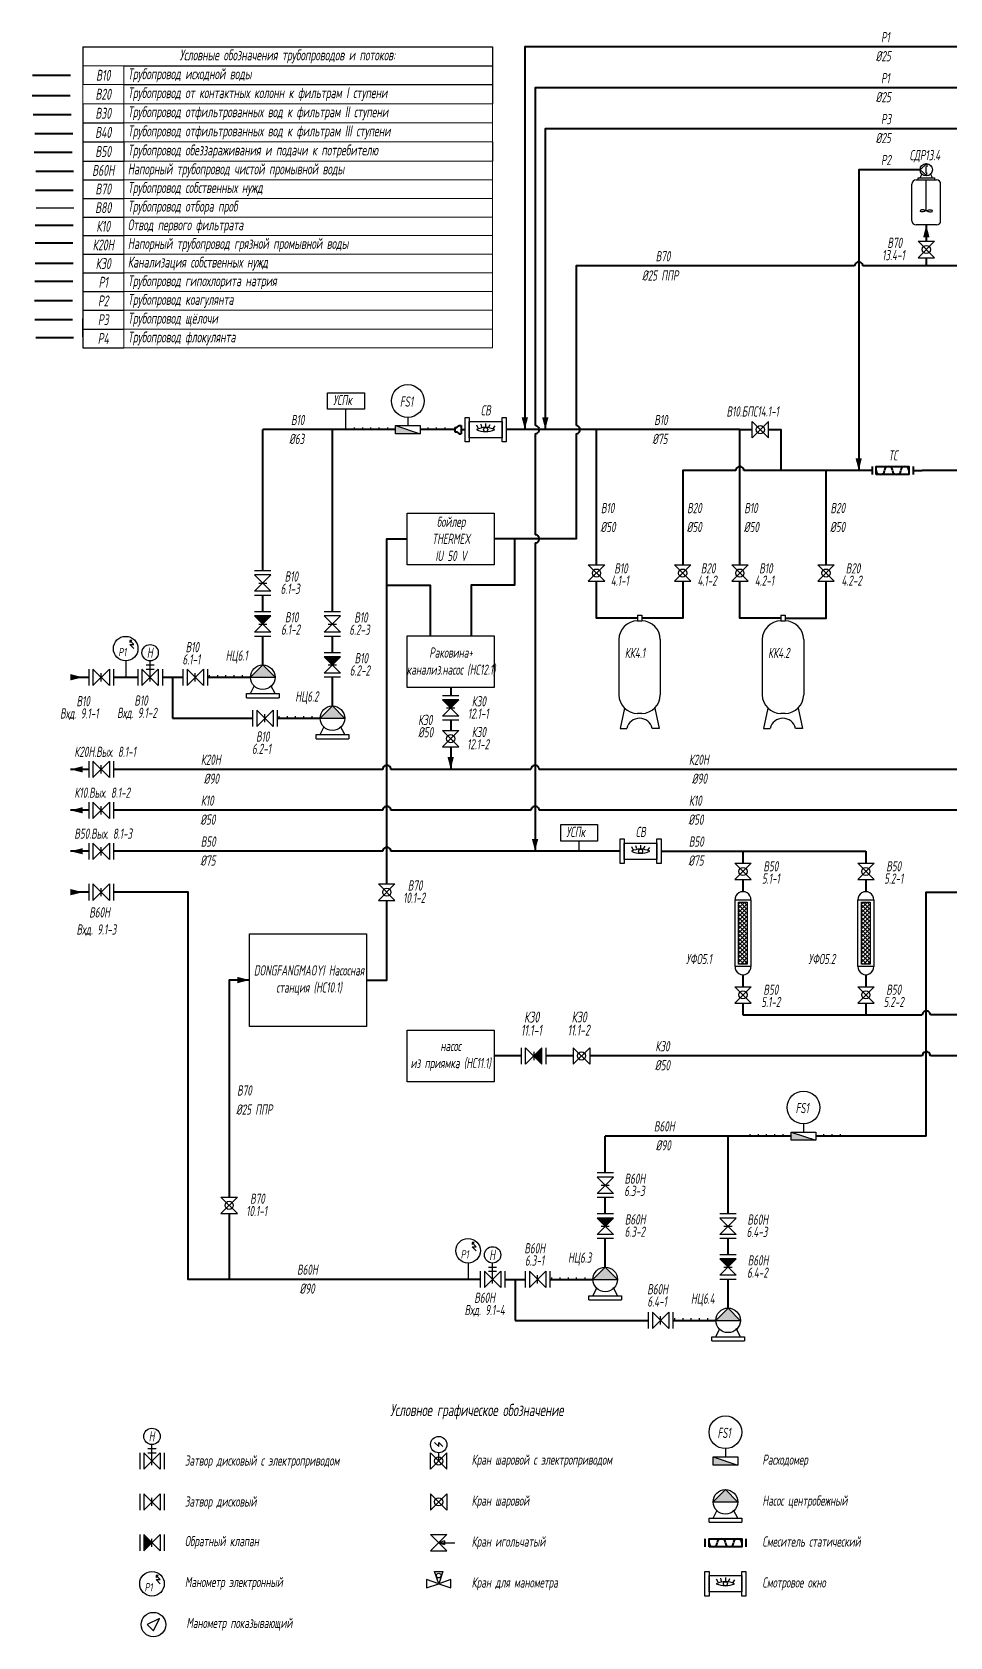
# Model space of a CAD drawing. Header units: millimetres. Extents: x 54840 to 353188, y -9604 to 53001.
# Drawn here: x 224478 to 246884, y -897 to 38307 of the extents above; entities that cross this region are included whole.
import ezdxf

# ---------------------------------------------------------------- set-up
doc = ezdxf.new("R2010")
doc.units = ezdxf.units.MM
for name, color, linetype in [('1', 7, 'Continuous'), ('2', 7, 'Continuous'), ('G', 5, 'Continuous'), ('В80', 1, 'Continuous')]:
    doc.layers.add(name, color=color, linetype=linetype)
for name, color, linetype, lineweight in [('В10', 66, 'Continuous', 40), ('В30', 136, 'Continuous', 40), ('В40', 142, 'Continuous', 40), ('В50', 180, 'Continuous', 40), ('В60Н', 140, 'Continuous', 40), ('В70', 120, 'Continuous', 40), ('К20Н', 33, 'Continuous', 40), ('К30', 54, 'Continuous', 40), ('Р1', 202, 'Continuous', 40), ('Р4', 210, 'Continuous', 40)]:
    doc.layers.add(name, color=color, linetype=linetype, lineweight=lineweight)
for name, color, linetype, lineweight, true_color in [('В20', 7, 'Continuous', 40, 0x0a7800), ('К10', 7, 'Continuous', 40, 0xffbe00), ('Р2', 7, 'Continuous', 40, 0x991b1e), ('Р3', 7, 'Continuous', 40, 0xd19cc7)]:
    doc.layers.add(name, color=color, linetype=linetype, lineweight=lineweight, true_color=true_color)
doc.layers.add('Надписи', color=7, linetype='Continuous', true_color=0x93278f)
doc.styles.add('Eskd знаки', font='eskd.shx', dxfattribs={"width": 0.8, "oblique": 10})

# ---------------------------------------------------------------- blocks, each defined once
blk = doc.blocks.new('*T41')
at = {"color": 0, "linetype": 'ByBlock', "lineweight": -2, "transparency": 16777216}
for p, q in [((0, 0), (10000, 0)), ((0, 0), (0, -467)), ((10000, 0), (10000, -1389)), ((1000, -467), (10000, -467)), ((1000, -922), (10000, -922)), ((0, -1389), (0, -7352)), ((0, -1856), (1000, -1856)), ((0, -2322), (1000, -2322)), ((1000, -2322), (1000, -2789)), ((10000, -2322), (10000, -2789)), ((0, -2789), (1000, -2789)), ((0, -3244), (1000, -3244)), ((0, -3700), (1000, -3700)), ((0, -4156), (1000, -4156)), ((0, -4611), (1000, -4611)), ((0, -5067), (1000, -5067)), ((0, -5522), (1000, -5522)), ((0, -5978), (1000, -5978)), ((0, -6433), (1000, -6433)), ((0, -6896), (1000, -6896)), ((0, -7352), (1000, -7352))]:
    blk.add_line(p, q, dxfattribs=at)
at = {"color": 7, "linetype": 'ByBlock', "lineweight": 15, "transparency": 16777216}
for p, q in [((0, -467), (1000, -467)), ((0, -467), (0, -1389)), ((1000, -467), (1000, -2322)), ((0, -922), (1000, -922)), ((0, -1389), (10000, -1389)), ((10000, -1389), (10000, -2322)), ((1000, -1856), (10000, -1856)), ((1000, -2322), (10000, -2322)), ((1000, -2789), (10000, -2789)), ((1000, -2789), (1000, -7352)), ((10000, -2789), (10000, -7352)), ((1000, -3244), (10000, -3244)), ((1000, -3700), (10000, -3700)), ((1000, -4156), (10000, -4156)), ((1000, -4611), (10000, -4611)), ((1000, -5067), (10000, -5067)), ((1000, -5522), (10000, -5522)), ((1000, -5978), (10000, -5978)), ((1000, -6433), (10000, -6433)), ((1000, -6896), (10000, -6896)), ((1000, -7352), (10000, -7352))]:
    blk.add_line(p, q, dxfattribs=at)
at = {"color": 0, "transparency": 16777216, "style": 'Eskd знаки'}
for s, insert, char_height, width, attachment_point in [('Условные обозначения трубопроводов и потоков:', (5000, -233), 266.67, 9997.82, 5), ('В10', (500, -694), 266.7, 910, 5), ('Трубопровод исходной воды', (1100, -694), 266.67, 8800.02, 4), ('В20', (500, -1156), 266.7, 910, 5), ('Трубопровод от контактных колонн к фильтрам I ступени', (1100, -1156), 266.67, 8800.02, 4), ('В30', (500, -1622), 266.7, 970, 5), ('Трубопровод отфильтрованных вод к фильтрам II ступени', (1100, -1622), 266.67, 8800.02, 4), ('В40', (500, -2089), 266.7, 970, 5), ('Трубопровод отфильтрованных вод к фильтрам III ступени', (1100, -2089), 266.67, 8800.02, 4), ('В50', (500, -2556), 266.7, 970, 5), ('Трубопровод обеззараживания и подачи к потребителю', (1100, -2556), 266.67, 8800.02, 4), ('В60Н', (500, -3017), 266.7, 970, 5), ('Напорный трубопровод чистой промывной воды', (1100, -3017), 266.67, 8800.02, 4), ('В70', (500, -3472), 266.7, 970, 5), ('Трубопровод собственных нужд', (1100, -3472), 266.67, 8800.02, 4), ('В80', (500, -3928), 266.7, 970, 5), ('Трубопровод отбора проб', (1100, -3928), 266.67, 8800.02, 4), ('К10', (500, -4383), 266.7, 970, 5), ('Отвод первого фильтрата', (1100, -4383), 266.67, 8800.02, 4), ('Напорный трубопровод грязной промывной воды', (1100, -4839), 266.67, 8800.02, 4), ('К20Н', (500, -4839), 266.7, 970, 5), ('К30', (500, -5294), 266.7, 970, 5), ('Канализация собственных нужд', (1100, -5294), 266.67, 8800.02, 4), ('Р1', (500, -5750), 266.7, 970, 5), ('Трубопровод гипохлорита натрия', (1100, -5750), 266.67, 8800.02, 4), ('Р2', (500, -6206), 266.7, 970, 5), ('Трубопровод коагулянта', (1100, -6206), 266.67, 8800.02, 4), ('Р3', (500, -6665), 266.7, 970, 5), ('Трубопровод щёлочи', (1100, -6665), 266.67, 8800.02, 4), ('Р4', (500, -7124), 266.7, 970, 5), ('Трубопровод флокулянта', (1100, -7124), 266.67, 8800.02, 4)]:
    blk.add_mtext(s, dxfattribs=dict(at, insert=insert, char_height=char_height, width=width, attachment_point=attachment_point))

msp = doc.modelspace()

# ---------------------------------------------------------------- hatches: boundary and pattern name
h = msp.add_hatch(color=256)
h.dxf.hatch_style = 1
h.paths.add_polyline_path([(230309, 24046), (229909, 24046), (230109, 23846)])
h = msp.add_hatch(color=256)
h.dxf.hatch_style = 1
h.paths.add_polyline_path([(230408, 22546), (230109, 22846), (229810, 22546)])
h = msp.add_hatch(color=256)
h.dxf.hatch_style = 1
h.paths.add_polyline_path([(232009, 23046), (231609, 23046), (231809, 22846)])
h = msp.add_hatch(color=256)
h.dxf.hatch_style = 1
h.paths.add_polyline_path([(234897, 21996), (234497, 21996), (234697, 21796)])
h = msp.add_hatch(color=256)
h.dxf.hatch_style = 1
h.paths.add_polyline_path([(232108, 21546), (231809, 21846), (231510, 21546)])
h = msp.add_hatch(color=256)
h.dxf.hatch_style = 1
h.paths.add_polyline_path([(236924, 13096), (236924, 13496), (236724, 13296)])
h = msp.add_hatch(color=256)
h.dxf.hatch_style = 1
h.paths.add_polyline_path([(238669, 9336), (238269, 9336), (238469, 9136)])
h = msp.add_hatch(color=256)
h.dxf.hatch_style = 1
h.paths.add_polyline_path([(241669, 8336), (241269, 8336), (241469, 8136)])
h = msp.add_hatch(color=256)
h.dxf.hatch_style = 1
h.paths.add_polyline_path([(238768, 7836), (238469, 8136), (238170, 7836)])
h = msp.add_hatch(color=256)
h.dxf.hatch_style = 1
h.paths.add_polyline_path([(241768, 6836), (241469, 7136), (241170, 6836)])
h = msp.add_hatch(color=256)
h.dxf.hatch_style = 1
h.paths.add_polyline_path([(241703, 2402), (241404, 2702), (241104, 2402)])
h = msp.add_hatch(color=256)
h.dxf.hatch_style = 1
h.paths.add_polyline_path([(227204, 1602), (227204, 1202), (227404, 1402)])
at = {"layer": '1'}
h = msp.add_hatch(dxfattribs=at)
h.set_pattern_fill('ANSI37', color=256, scale=22.5, angle=-90, style=0)
h.set_pattern_definition([(315, (197820.47, 36846.265), (50.51394, 50.51394), []), (45, (197820.47, 36846.265), (-50.51394, 50.51394), [])])
h.paths.add_polyline_path([(241727, 15540), (241939, 15540), (241939, 17051), (241727, 17051)])
h = msp.add_hatch(dxfattribs=at)
h.set_pattern_fill('ANSI37', color=256, scale=22.5, angle=-90, style=0)
h.set_pattern_definition([(315, (200820.47, 36846.265), (50.51394, 50.51394), []), (45, (200820.47, 36846.265), (-50.51394, 50.51394), [])])
h.paths.add_polyline_path([(244727, 15540), (244939, 15540), (244939, 17051), (244727, 17051)])
at = {"layer": '2', "ltscale": 0.5}
for points in [[(233350, 28696), (233350, 28496), (233950, 28496)], [(243009, 11436), (243009, 11236), (243609, 11236)], [(241104, 3502), (241104, 3302), (241704, 3302)]]:
    msp.add_hatch(color=256, dxfattribs=at).paths.add_polyline_path(points)

# ---------------------------------------------------------------- linework, layer by layer
at = {"ltscale": 10}
for p, q in [((246159, 34946), (246320, 35096)), ((246159, 34946), (246320, 34797)), ((246309, 34865), (246309, 35027)), ((246320, 35096), (246320, 35015)), ((246320, 34797), (246320, 34877)), ((230109, 22846), (229810, 22546)), ((230109, 22846), (230408, 22546)), ((231809, 21846), (231510, 21546)), ((231809, 21846), (232108, 21546)), ((238469, 8136), (238170, 7836)), ((238469, 8136), (238768, 7836)), ((241469, 7136), (241170, 6836)), ((241469, 7136), (241768, 6836)), ((241404, 2702), (241104, 2402)), ((241404, 2702), (241703, 2402))]:
    msp.add_line(p, q, dxfattribs=at)
for p, q in [((245959, 33696), (245959, 34596)), ((246059, 34696), (246559, 34696)), ((246109, 34696), (246109, 34746)), ((246109, 34746), (246509, 34746)), ((246159, 34746), (246209, 34846)), ((246309, 33946), (246309, 34696)), ((246459, 34746), (246409, 34846)), ((246509, 34746), (246509, 34696)), ((246659, 33696), (246659, 34596)), ((246559, 33596), (246059, 33596)), ((246109, 33196), (246509, 33196)), ((246509, 33196), (246109, 32796)), ((246109, 33196), (246509, 32796)), ((246109, 32796), (246509, 32796)), ((232350, 28596), (232350, 28646)), ((232550, 28596), (232550, 28646)), ((232750, 28596), (232750, 28646)), ((232950, 28596), (232950, 28646)), ((233150, 28646), (233150, 28596)), ((234150, 28596), (234150, 28646)), ((234350, 28596), (234350, 28646)), ((234550, 28646), (234550, 28596)), ((242057, 28396), (242057, 28796)), ((242057, 28796), (242457, 28396)), ((242057, 28396), (242457, 28796)), ((242457, 28396), (242457, 28796)), ((230309, 25146), (229909, 25146)), ((238057, 25291), (238457, 25291)), ((238457, 25291), (238057, 24891)), ((238057, 25291), (238457, 24891)), ((240161, 25291), (240561, 25291)), ((240561, 25291), (240161, 24891)), ((240161, 25291), (240561, 24891)), ((241557, 25291), (241957, 25291)), ((241957, 25291), (241557, 24891)), ((241557, 25291), (241957, 24891)), ((243661, 25291), (244061, 25291)), ((244061, 25291), (243661, 24891)), ((243661, 25291), (244061, 24891)), ((230309, 25046), (229909, 25046)), ((229909, 25046), (230309, 24646)), ((230309, 25046), (229909, 24646)), ((230009, 24846), (230209, 24846)), ((238057, 24891), (238457, 24891)), ((240161, 24891), (240561, 24891)), ((241557, 24891), (241957, 24891)), ((243661, 24891), (244061, 24891)), ((230309, 24646), (229909, 24646)), ((230309, 24546), (229909, 24546)), ((230309, 24146), (229909, 24146)), ((230309, 24046), (229909, 24046)), ((229909, 24046), (230309, 23646)), ((230309, 24046), (229909, 23646)), ((232009, 24146), (231609, 24146)), ((232009, 24046), (231609, 24046)), ((231609, 24046), (232009, 23646)), ((232009, 24046), (231609, 23646)), ((230309, 23646), (229909, 23646)), ((230309, 23546), (229909, 23546)), ((230009, 23846), (230209, 23846)), ((232009, 23646), (231609, 23646)), ((232009, 23546), (231609, 23546)), ((231709, 23846), (231909, 23846)), ((226962, 23346), (226862, 23446)), ((226962, 23246), (226862, 23346)), ((226862, 23346), (226962, 23346)), ((232009, 23146), (231609, 23146)), ((225864, 22746), (225864, 22346)), ((225964, 22746), (225964, 22346)), ((225964, 22346), (226364, 22746)), ((225964, 22746), (226364, 22346)), ((226364, 22746), (226364, 22346)), ((226464, 22746), (226464, 22346)), ((226762, 22946), (226762, 22546)), ((227059, 22746), (227059, 22346)), ((227159, 22746), (227159, 22346)), ((227159, 22346), (227559, 22746)), ((227159, 22746), (227559, 22346)), ((227259, 22846), (227459, 22846)), ((227259, 22746), (227459, 22746)), ((227359, 22446), (227359, 22946)), ((227559, 22746), (227559, 22346)), ((227659, 22746), (227659, 22346)), ((228159, 22746), (228159, 22346)), ((228259, 22746), (228259, 22346)), ((228259, 22346), (228659, 22746)), ((228259, 22746), (228659, 22346)), ((228659, 22746), (228659, 22346)), ((228759, 22746), (228759, 22346)), ((232009, 23046), (231609, 23046)), ((231609, 23046), (232009, 22646)), ((232009, 23046), (231609, 22646)), ((231709, 22846), (231909, 22846)), ((226164, 22446), (226164, 22646)), ((228459, 22446), (228459, 22646)), ((228809, 22546), (228809, 22596)), ((229009, 22546), (229009, 22596)), ((229209, 22546), (229209, 22596)), ((229409, 22546), (229409, 22596)), ((229609, 22596), (229609, 22546)), ((229809, 22546), (230409, 22546)), ((232009, 22646), (231609, 22646)), ((232009, 22546), (231609, 22546)), ((229709, 22046), (229709, 22146)), ((229709, 22146), (230509, 22146)), ((229709, 22046), (230509, 22046)), ((229809, 22146), (229909, 22346)), ((230409, 22146), (230309, 22346)), ((230509, 22146), (230509, 22046)), ((234897, 22096), (234497, 22096)), ((234897, 21996), (234497, 21996)), ((234497, 21996), (234897, 21596)), ((234897, 21996), (234497, 21596)), ((229860, 21746), (229860, 21346)), ((229960, 21746), (229960, 21346)), ((229960, 21346), (230360, 21746)), ((229960, 21746), (230360, 21346)), ((230160, 21446), (230160, 21646)), ((230360, 21746), (230360, 21346)), ((230460, 21746), (230460, 21346)), ((230510, 21546), (230510, 21596)), ((230710, 21546), (230710, 21596)), ((230910, 21546), (230910, 21596)), ((231110, 21546), (231110, 21596)), ((231310, 21596), (231310, 21546)), ((234897, 21596), (234497, 21596)), ((234597, 21796), (234797, 21796)), ((231509, 21546), (232109, 21546)), ((231509, 21146), (231609, 21346)), ((232109, 21146), (232009, 21346)), ((234897, 21496), (234497, 21496)), ((234497, 21246), (234897, 21246)), ((234897, 21246), (234497, 20846)), ((234497, 21246), (234897, 20846)), ((231409, 21046), (231409, 21146)), ((231409, 21146), (232209, 21146)), ((231409, 21046), (232209, 21046)), ((232209, 21146), (232209, 21046)), ((234497, 20846), (234897, 20846)), ((225864, 20496), (225864, 20096)), ((225964, 20496), (225964, 20096)), ((225964, 20096), (226364, 20496)), ((225964, 20496), (226364, 20096)), ((226164, 20196), (226164, 20396)), ((226364, 20496), (226364, 20096)), ((226464, 20496), (226464, 20096)), ((225864, 19496), (225864, 19096)), ((225964, 19496), (225964, 19096)), ((225964, 19096), (226364, 19496)), ((225964, 19496), (226364, 19096)), ((226164, 19196), (226164, 19396)), ((226364, 19496), (226364, 19096)), ((226464, 19496), (226464, 19096)), ((225864, 18496), (225864, 18096)), ((225964, 18496), (225964, 18096)), ((225964, 18096), (226364, 18496)), ((225964, 18496), (226364, 18096)), ((226364, 18496), (226364, 18096)), ((226464, 18496), (226464, 18096)), ((226164, 18196), (226164, 18396)), ((241633, 18002), (242033, 18002)), ((242033, 18002), (241633, 17602)), ((241633, 18002), (242033, 17602)), ((244633, 18002), (245033, 18002)), ((245033, 18002), (244633, 17602)), ((244633, 18002), (245033, 17602)), ((225864, 17496), (225864, 17096)), ((225964, 17496), (225964, 17096)), ((225964, 17096), (226364, 17496)), ((225964, 17496), (226364, 17096)), ((226164, 17196), (226164, 17396)), ((226364, 17496), (226364, 17096)), ((226464, 17496), (226464, 17096)), ((232937, 17496), (233337, 17496)), ((233337, 17496), (232937, 17096)), ((232937, 17496), (233337, 17096)), ((241633, 17602), (242033, 17602)), ((244633, 17602), (245033, 17602)), ((232937, 17096), (233337, 17096)), ((241633, 14987), (242033, 14987)), ((242033, 14987), (241633, 14587)), ((241633, 14987), (242033, 14587)), ((244633, 14987), (245033, 14987)), ((245033, 14987), (244633, 14587)), ((244633, 14987), (245033, 14587)), ((241633, 14587), (242033, 14587)), ((244633, 14587), (245033, 14587)), ((236424, 13096), (236424, 13496)), ((236524, 13096), (236524, 13496)), ((236924, 13496), (236524, 13096)), ((236924, 13096), (236524, 13496)), ((236724, 13396), (236724, 13196)), ((236924, 13096), (236924, 13496)), ((237024, 13096), (237024, 13496)), ((237690, 13496), (237690, 13096)), ((238090, 13096), (237690, 13496)), ((238090, 13496), (237690, 13096)), ((238090, 13496), (238090, 13096)), ((242009, 11336), (242009, 11386)), ((242209, 11336), (242209, 11386)), ((242409, 11336), (242409, 11386)), ((242609, 11336), (242609, 11386)), ((242809, 11386), (242809, 11336)), ((243809, 11336), (243809, 11386)), ((244009, 11336), (244009, 11386)), ((244209, 11386), (244209, 11336)), ((238669, 10436), (238269, 10436)), ((238669, 10336), (238269, 10336)), ((238269, 10336), (238669, 9936)), ((238669, 10336), (238269, 9936)), ((229088, 9846), (229488, 9846)), ((229488, 9846), (229088, 9446)), ((229088, 9846), (229488, 9446)), ((238669, 9936), (238269, 9936)), ((238669, 9836), (238269, 9836)), ((238369, 10136), (238569, 10136)), ((229088, 9446), (229488, 9446)), ((238669, 9436), (238269, 9436)), ((241669, 9436), (241269, 9436)), ((238669, 9336), (238269, 9336)), ((238269, 9336), (238669, 8936)), ((238669, 9336), (238269, 8936)), ((238369, 9136), (238569, 9136)), ((241669, 9336), (241269, 9336)), ((241269, 9336), (241669, 8936)), ((241669, 9336), (241269, 8936)), ((241369, 9136), (241569, 9136)), ((235321, 8636), (235221, 8736)), ((235321, 8536), (235221, 8636)), ((235221, 8636), (235321, 8636)), ((238669, 8936), (238269, 8936)), ((238669, 8836), (238269, 8836)), ((241669, 8936), (241269, 8936)), ((241669, 8836), (241269, 8836)), ((235121, 8236), (235121, 7836)), ((235719, 7736), (235719, 8236)), ((241669, 8436), (241269, 8436)), ((241669, 8336), (241269, 8336)), ((241269, 8336), (241669, 7936)), ((241669, 8336), (241269, 7936)), ((235419, 8036), (235419, 7636)), ((235519, 8036), (235519, 7636)), ((235519, 7636), (235919, 8036)), ((235519, 8036), (235919, 7636)), ((235619, 8136), (235819, 8136)), ((235619, 8036), (235819, 8036)), ((235919, 8036), (235919, 7636)), ((236019, 8036), (236019, 7636)), ((236519, 8036), (236519, 7636)), ((236619, 8036), (236619, 7636)), ((236619, 7636), (237019, 8036)), ((236619, 8036), (237019, 7636)), ((236819, 7736), (236819, 7936)), ((237019, 8036), (237019, 7636)), ((237119, 8036), (237119, 7636)), ((237169, 7836), (237169, 7886)), ((237369, 7836), (237369, 7886)), ((237569, 7836), (237569, 7886)), ((237769, 7836), (237769, 7886)), ((237969, 7886), (237969, 7836)), ((241669, 7936), (241269, 7936)), ((241369, 8136), (241569, 8136)), ((238169, 7836), (238769, 7836)), ((238169, 7436), (238269, 7636)), ((238769, 7436), (238669, 7636)), ((241669, 7836), (241269, 7836)), ((238069, 7336), (238069, 7436)), ((238069, 7436), (238869, 7436)), ((238069, 7336), (238869, 7336)), ((238869, 7436), (238869, 7336)), ((239520, 7036), (239520, 6636)), ((239620, 7036), (239620, 6636)), ((239620, 6636), (240020, 7036)), ((239620, 7036), (240020, 6636)), ((239820, 6736), (239820, 6936)), ((240020, 7036), (240020, 6636)), ((240120, 7036), (240120, 6636)), ((240170, 6836), (240170, 6886)), ((240370, 6836), (240370, 6886)), ((240570, 6836), (240570, 6886)), ((240770, 6836), (240770, 6886)), ((240970, 6886), (240970, 6836)), ((241169, 6836), (241769, 6836)), ((241069, 6336), (241069, 6436)), ((241069, 6436), (241869, 6436)), ((241069, 6336), (241869, 6336)), ((241169, 6436), (241269, 6636)), ((241769, 6436), (241669, 6636)), ((241869, 6436), (241869, 6336)), ((227104, 3602), (227104, 3202)), ((227204, 3602), (227204, 3202)), ((227204, 3202), (227604, 3602)), ((227204, 3602), (227604, 3202)), ((227304, 3702), (227504, 3702)), ((227304, 3602), (227504, 3602)), ((227404, 3302), (227404, 3802)), ((227604, 3602), (227604, 3202)), ((227704, 3602), (227704, 3202)), ((234204, 3202), (234204, 3602)), ((234204, 3602), (234604, 3202)), ((234204, 3202), (234604, 3602)), ((234304, 3852), (234404, 3752)), ((234404, 3752), (234404, 3852)), ((234404, 3852), (234504, 3752)), ((234404, 3402), (234404, 3602)), ((234604, 3202), (234604, 3602)), ((227104, 2602), (227104, 2202)), ((227204, 2602), (227204, 2202)), ((227204, 2202), (227604, 2602)), ((227204, 2602), (227604, 2202)), ((227404, 2302), (227404, 2502)), ((227604, 2602), (227604, 2202)), ((227704, 2602), (227704, 2202)), ((234204, 2602), (234204, 2202)), ((234604, 2202), (234204, 2602)), ((234604, 2602), (234204, 2202)), ((234604, 2602), (234604, 2202)), ((241104, 2402), (241704, 2402)), ((241004, 1902), (241004, 2002)), ((241004, 2002), (241804, 2002)), ((241104, 2002), (241204, 2202)), ((241704, 2002), (241604, 2202)), ((241804, 2002), (241804, 1902)), ((227104, 1602), (227104, 1202)), ((227204, 1602), (227204, 1202)), ((227204, 1202), (227604, 1602)), ((227204, 1602), (227604, 1202)), ((227604, 1602), (227604, 1202)), ((227704, 1602), (227704, 1202)), ((234204, 1602), (234604, 1602)), ((234604, 1602), (234204, 1202)), ((234204, 1602), (234604, 1202)), ((241004, 1902), (241804, 1902)), ((227404, 1302), (227404, 1502)), ((234204, 1202), (234604, 1202)), ((234544, 1452), (234404, 1402)), ((234404, 1402), (234544, 1362)), ((234404, 1402), (234795, 1402)), ((234544, 1452), (234544, 1362)), ((227604, 502), (227504, 602)), ((227604, 402), (227504, 502)), ((227504, 502), (227604, 502)), ((234104, 502), (234104, 302)), ((234404, 402), (234104, 502)), ((234104, 302), (234404, 402)), ((234404, 402), (234304, 702)), ((234304, 702), (234504, 702)), ((234504, 702), (234404, 402)), ((234704, 502), (234404, 402)), ((234404, 402), (234704, 302)), ((234704, 302), (234704, 502)), ((227590, -447), (227290, -597)), ((227290, -597), (227440, -747)), ((227440, -747), (227590, -447)), ((227440, -747), (227590, -447))]:
    msp.add_line(p, q)
for points in [[(225714, 30860), (225714, 31310)], [(232140, 28596), (232140, 29096)], [(237833, 18296), (237833, 18546)]]:
    msp.add_lwpolyline(points)
for points in [[(232590, 29096), (231690, 29096), (231690, 29496), (232590, 29496)], [(233638, 26559), (235757, 26559), (235757, 25296), (233638, 25296)], [(233638, 23559), (235757, 23559), (235757, 22296), (233638, 22296)], [(238283, 18546), (237383, 18546), (237383, 18946), (238283, 18946)], [(229788, 16281), (232638, 16281), (232638, 14018), (229788, 14018)], [(233638, 13928), (235757, 13928), (235757, 12665), (233638, 12665)]]:
    msp.add_lwpolyline(points, close=True)
for centre, radius in [((246309, 34946), 150), ((246309, 32996), 100), ((242257, 28596), 100), ((238257, 25091), 100), ((240361, 25091), 100), ((241757, 25091), 100), ((243861, 25091), 100), ((226762, 23246), 300), ((227359, 23146), 200), ((230109, 22546), 300), ((231809, 21546), 300), ((234697, 21046), 100), ((241833, 17802), 100), ((244833, 17802), 100), ((233137, 17296), 100), ((241833, 14787), 100), ((244833, 14787), 100), ((237890, 13296), 100), ((229288, 9646), 100), ((235121, 8536), 300), ((235719, 8436), 200), ((238469, 7836), 300), ((241469, 6836), 300), ((227404, 4002), 200), ((234404, 3802), 200), ((234404, 3402), 100), ((234404, 2402), 100), ((241404, 2402), 300), ((227404, 402), 300), ((234404, 602), 56.9), ((227440, -597), 300)]:
    msp.add_circle(centre, radius)
for centre, start, end in [((246059, 34596), 90, 180), ((246559, 34596), 0, 90), ((246059, 33696), 180, 270), ((246559, 33696), 270, 0)]:
    msp.add_arc(centre, 100, start, end)
at = {"ltscale": 50}
for centre, start, end in [((246179, 33941), 144.6538, 215.3462), ((246440, 33941), 324.6538, 35.3462)]:
    msp.add_arc(centre, 19, start, end, dxfattribs=at)
for points in [[(246309, 33946), (246220, 33966), (246165, 33955), (246163, 33952)], [(246309, 33946), (246220, 33916), (246165, 33927), (246163, 33930)], [(246309, 33946), (246398, 33966), (246453, 33955), (246455, 33952)], [(246309, 33946), (246398, 33916), (246453, 33927), (246455, 33930)]]:
    msp.add_spline(points, degree=3, dxfattribs=at)
at = {"layer": '1'}
for p, q in [((235370, 28633), (235335, 28704)), ((235457, 28653), (235437, 28731)), ((235550, 28746), (235550, 28646)), ((235623, 28651), (235661, 28720)), ((235731, 28622), (235779, 28689)), ((239257, 24061), (239361, 24061)), ((239257, 24061), (239257, 23922)), ((239257, 23922), (239361, 23922)), ((239361, 24061), (239361, 23922)), ((242757, 24061), (242861, 24061)), ((242757, 24061), (242757, 23922)), ((242757, 23922), (242861, 23922)), ((242861, 24061), (242861, 23922)), ((226862, 23446), (226912, 23446)), ((226912, 23446), (226862, 23446)), ((226862, 23446), (226862, 23396)), ((226862, 23396), (226912, 23446)), ((238804, 23469), (238804, 22118)), ((239815, 23469), (239815, 22118)), ((242304, 23469), (242304, 22118)), ((243315, 23469), (243315, 22118)), ((239361, 21665), (239257, 21665)), ((242861, 21665), (242757, 21665)), ((239240, 18353), (239220, 18430)), ((239333, 18446), (239333, 18346)), ((239154, 18333), (239118, 18404)), ((239407, 18351), (239445, 18420)), ((239514, 18322), (239562, 18389)), ((235221, 8736), (235271, 8736)), ((235271, 8736), (235221, 8736)), ((235221, 8736), (235221, 8686)), ((235221, 8686), (235271, 8736)), ((227504, 602), (227554, 602)), ((227554, 602), (227504, 602)), ((227504, 602), (227504, 552)), ((227504, 552), (227554, 602)), ((241224, 439), (241189, 510)), ((241311, 459), (241291, 537)), ((241404, 552), (241404, 452)), ((241477, 457), (241515, 526)), ((241584, 428), (241633, 495))]:
    msp.add_line(p, q, dxfattribs=at)
at = {"layer": '1', "ltscale": 0.166667}
for p, q in [((238939, 21795), (238835, 21296)), ((239679, 21795), (239784, 21296)), ((242439, 21795), (242335, 21296)), ((243179, 21795), (243284, 21296)), ((238835, 21296), (239000, 21296)), ((239784, 21296), (239618, 21296)), ((242335, 21296), (242500, 21296)), ((243284, 21296), (243118, 21296))]:
    msp.add_line(p, q, dxfattribs=at)
at = {"layer": '1'}
for points in [[(235050, 28896), (235150, 28896), (235150, 28296), (235050, 28296)], [(235150, 28796), (235950, 28796), (235950, 28396), (235150, 28396)], [(235950, 28896), (236050, 28896), (236050, 28296), (235950, 28296)], [(238833, 18596), (238933, 18596), (238933, 17996), (238833, 17996)], [(238933, 18496), (239733, 18496), (239733, 18096), (238933, 18096)], [(239733, 18596), (239833, 18596), (239833, 17996), (239733, 17996)], [(242027, 17106), (242027, 15484), (241639, 15484), (241639, 17106)], [(241939, 17051), (241939, 15540), (241727, 15540), (241727, 17051)], [(245027, 17106), (245027, 15484), (244639, 15484), (244639, 17106)], [(244939, 17051), (244939, 15540), (244727, 15540), (244727, 17051)], [(240904, 702), (241004, 702), (241004, 102), (240904, 102)], [(241004, 602), (241804, 602), (241804, 202), (241004, 202)], [(241804, 702), (241904, 702), (241904, 102), (241804, 102)]]:
    msp.add_lwpolyline(points, close=True, dxfattribs=at)
for centre in [(235550, 28596), (239333, 18296), (241404, 402)]:
    msp.add_circle(centre, 50, dxfattribs=at)
for centre, radius, start, end in [((235550, 28120), 527, 64.7203, 115.2797), ((235550, 29078), 531, 244.9424, 295.0576), ((239257, 23469), 454, 90, 180), ((239361, 23469), 454, 0, 90), ((242757, 23469), 454, 90, 180), ((242861, 23469), 454, 0, 90), ((239257, 22118), 454, 180, 270), ((239361, 22118), 454, 270, 0), ((242757, 22118), 454, 180, 270), ((242861, 22118), 454, 270, 0), ((239333, 17820), 527, 64.7203, 115.2797), ((239333, 18777), 531, 244.9424, 295.0576), ((241833, 17114), 194, 357.6713, 182.3287), ((244833, 17114), 194, 357.6713, 182.3287), ((241833, 15475), 194, 177.5077, 2.4923), ((244833, 15475), 194, 177.5077, 2.4923), ((241404, -74), 527, 64.7203, 115.2797), ((241404, 884), 531, 244.9424, 295.0576)]:
    msp.add_arc(centre, radius, start, end, dxfattribs=at)
at = {"layer": '1', "ltscale": 0.166667}
for centre in [(239309, 21229), (242809, 21229)]:
    msp.add_arc(centre, 316, 12.3418, 167.6582, dxfattribs=at)
at = {"layer": '2', "ltscale": 0.5}
for p, q in [((233350, 28696), (233950, 28496)), ((233650, 28904), (233650, 28696)), ((243009, 11436), (243609, 11236)), ((243309, 11644), (243309, 11436)), ((241404, 3710), (241404, 3502)), ((241104, 3502), (241704, 3302))]:
    msp.add_line(p, q, dxfattribs=at)
for points in [[(233350, 28696), (233950, 28696), (233950, 28496), (233350, 28496)], [(243009, 11436), (243609, 11436), (243609, 11236), (243009, 11236)], [(241104, 3502), (241704, 3502), (241704, 3302), (241104, 3302)]]:
    msp.add_lwpolyline(points, close=True, dxfattribs=at)
for centre in [(233650, 29296), (243309, 12036), (241404, 4102)]:
    msp.add_circle(centre, 400, dxfattribs=at)
at = {"layer": 'G', "color": 0}
msp.add_lwpolyline([(225714, 37479), (225714, 37018)], dxfattribs=at)
at = {"layer": 'В10'}
for p, q in [((225414, 37249), (224485, 37249)), ((234800, 28646), (234800, 28546)), ((234800, 28646), (234850, 28646)), ((234850, 28646), (234900, 28696)), ((234900, 28696), (234950, 28696)), ((234950, 28696), (234950, 28496)), ((231809, 28596), (230109, 28596)), ((230109, 25146), (230109, 28596)), ((231809, 24146), (231809, 28596)), ((233350, 28596), (231809, 28596)), ((234800, 28596), (233950, 28596)), ((234800, 28546), (234850, 28546)), ((234850, 28546), (234900, 28496)), ((234900, 28496), (234950, 28496)), ((234950, 28596), (235050, 28596)), ((230109, 24146), (230109, 24546)), ((230109, 22846), (230109, 23546)), ((231809, 23146), (231809, 23546)), ((225414, 22546), (225864, 22546)), ((226464, 22546), (227059, 22546)), ((227659, 22546), (228159, 22546)), ((227909, 22546), (227909, 21546)), ((228759, 22546), (229810, 22546)), ((231809, 21846), (231809, 22546)), ((227909, 21546), (229860, 21546)), ((230460, 21546), (231509, 21546))]:
    msp.add_line(p, q, dxfattribs=at)
for points in [[(241757, 25291), (241757, 28596), (236050, 28596)], [(238257, 25291), (238257, 28596)], [(241757, 28596), (242057, 28596)], [(242457, 28596), (242757, 28596), (242757, 27596)], [(239257, 23991), (238257, 23991), (238257, 24891)], [(242757, 23991), (241757, 23991), (241757, 24891)]]:
    msp.add_lwpolyline(points, dxfattribs=at)
msp.add_lwpolyline([(225414, 22546, 154, 0, 0), (225714, 22546, 0, 0, 0)], format="xyseb", dxfattribs=at)
at = {"layer": 'В20', "ltscale": 0.3}
msp.add_line((224478, 36760), (225406, 36760), dxfattribs=at)
at = {"layer": 'В20'}
for p, q in [((244985, 27696), (244985, 27496)), ((245985, 27696), (245985, 27496))]:
    msp.add_line(p, q, dxfattribs=at)
at = {"layer": 'В20', "color": 7}
for p, q in [((240904, 1502), (240904, 1302)), ((241904, 1502), (241904, 1302))]:
    msp.add_line(p, q, dxfattribs=at)
at = {"layer": 'В20'}
for points in [[(241657, 27596), (240361, 27596), (240361, 25291)], [(244985, 27596), (241857, 27596)], [(243861, 25291), (243861, 27596)], [(245985, 27596), (246209, 27596)], [(250209, 27596), (246209, 27596)], [(240361, 24891), (240361, 23991), (239361, 23991)], [(242861, 23991), (243861, 23991), (243861, 24891)]]:
    msp.add_lwpolyline(points, dxfattribs=at)
msp.add_lwpolyline([(245085, 27496), (245085, 27696), (245885, 27696), (245885, 27496)], close=True, dxfattribs=at)
at = {"layer": 'В20', "color": 7}
msp.add_lwpolyline([(241004, 1302), (241004, 1502), (241804, 1502), (241804, 1302)], close=True, dxfattribs=at)
at = {"layer": 'В20'}
for centre, start, end in [((241757, 27596), 359.7459, 180.2541), ((245185, 27596), 180, 0), ((245385, 27596), 0, 180), ((245585, 27596), 180, 0), ((245785, 27596), 0, 180)]:
    msp.add_arc(centre, 100, start, end, dxfattribs=at)
at = {"layer": 'В20', "color": 7}
for centre, start, end in [((241104, 1402), 180, 0), ((241304, 1402), 0, 180), ((241504, 1402), 180, 0), ((241704, 1402), 0, 180)]:
    msp.add_arc(centre, 100, start, end, dxfattribs=at)
at = {"layer": 'В30', "ltscale": 0.3}
msp.add_line((224501, 36296), (225430, 36296), dxfattribs=at)
at = {"layer": 'В40', "ltscale": 0.3}
msp.add_line((224540, 35829), (225469, 35829), dxfattribs=at)
at = {"layer": 'В50'}
for p, q in [((225453, 35363), (224531, 35363)), ((239833, 18296), (244833, 18296)), ((241833, 15279), (241833, 14987)), ((244833, 15279), (244833, 14987)), ((241833, 14587), (241833, 14296)), ((244833, 14587), (244833, 14296)), ((241833, 14296), (246209, 14296))]:
    msp.add_line(p, q, dxfattribs=at)
msp.add_lwpolyline([(225714, 18296, 154, 0, 0), (225414, 18296, 0, 0, 0)], format="xyseb", dxfattribs=at)
for points in [[(225864, 18296), (225414, 18296)], [(233038, 18296), (226464, 18296)], [(236157, 18296), (233238, 18296)], [(238833, 18296), (236157, 18296)], [(241833, 18296), (241833, 18002)], [(244833, 18296), (244833, 18002)], [(241833, 17602), (241833, 17308)], [(244833, 17602), (244833, 17308)], [(247209, 14296), (246409, 14296)]]:
    msp.add_lwpolyline(points, dxfattribs=at)
for centre in [(233138, 18296), (246309, 14296)]:
    msp.add_arc(centre, 100, 359.7459, 180.2541, dxfattribs=at)
at = {"layer": 'В60Н'}
for p, q in [((225491, 34902), (224569, 34902)), ((241469, 11336), (238469, 11336)), ((238469, 10436), (238469, 11336)), ((241469, 9436), (241469, 11336)), ((243009, 11336), (241469, 11336)), ((246309, 11336), (243609, 11336)), ((238469, 9436), (238469, 9836)), ((238469, 8136), (238469, 8836)), ((241469, 8436), (241469, 8836)), ((236019, 7836), (236519, 7836)), ((236269, 7836), (236269, 6836)), ((237119, 7836), (238169, 7836)), ((241469, 7136), (241469, 7836)), ((236269, 6836), (239520, 6836)), ((240120, 6836), (241169, 6836))]:
    msp.add_line(p, q, dxfattribs=at)
msp.add_lwpolyline([(225414, 17296, 154, 0, 0), (225714, 17296, 0, 0, 0)], format="xyseb", dxfattribs=at)
for points in [[(225864, 17296), (225414, 17296)], [(235419, 7836), (228288, 7836), (228288, 17296), (226464, 17296)], [(246309, 11336), (246309, 17296), (271434, 17296), (271434, 13996)]]:
    msp.add_lwpolyline(points, dxfattribs=at)
at = {"layer": 'В70'}
msp.add_line((225483, 34437), (224561, 34437), dxfattribs=at)
for points in [[(246309, 33296, 154, 0, 0), (246309, 33596, 0, 0, 0)], [(229488, 15149, 154, 0, 0), (229788, 15149, 0, 0, 0)]]:
    msp.add_lwpolyline(points, format="xyseb", dxfattribs=at)
for points in [[(246309, 33596), (246309, 33196)], [(244559, 32596), (237757, 32596), (237757, 28696)], [(249359, 32596), (244759, 32596)], [(246309, 32796), (246309, 32596)], [(237757, 28496), (237757, 25928), (235757, 25928)], [(233138, 17496), (233138, 25928), (233638, 25928)], [(236257, 25928), (236257, 24796), (235197, 24796), (235197, 23559)], [(233138, 24796), (234197, 24796), (234197, 23559)], [(232638, 15149), (233138, 15149), (233138, 17096)], [(229788, 15149), (229288, 15149), (229288, 9846)], [(229288, 9446), (229288, 7836)]]:
    msp.add_lwpolyline(points, dxfattribs=at)
for centre, start, end in [((244659, 32596), 359.7459, 180.2541), ((237757, 28596), 269.7459, 90.2541)]:
    msp.add_arc(centre, 100, start, end, dxfattribs=at)
at = {"layer": 'В80'}
msp.add_line((225498, 34006), (224575, 34006), dxfattribs=at)
at = {"layer": 'К10'}
msp.add_line((225477, 33583), (224554, 33583), dxfattribs=at)
msp.add_lwpolyline([(225714, 19296, 154, 0, 0), (225414, 19296, 0, 0, 0)], format="xyseb", dxfattribs=at)
for points in [[(225864, 19296), (225414, 19296)], [(233038, 19296), (226464, 19296)], [(236157, 19296), (233238, 19296)], [(236657, 19296), (236157, 19296)], [(246209, 19296), (236857, 19296)], [(248209, 19296), (246209, 19296)]]:
    msp.add_lwpolyline(points, dxfattribs=at)
for centre in [(233138, 19296), (236757, 19296)]:
    msp.add_arc(centre, 100, 359.7459, 180.2541, dxfattribs=at)
at = {"layer": 'К20Н'}
msp.add_line((225473, 33150), (224551, 33150), dxfattribs=at)
for points in [[(271434, 21046), (271434, 20296), (246209, 20296)], [(225864, 20296), (225414, 20296)], [(233038, 20296), (226464, 20296)], [(236657, 20296), (233238, 20296)], [(246209, 20296), (236857, 20296)], [(236424, 13296), (235757, 13296)], [(237690, 13296), (237024, 13296)], [(246209, 13296), (238090, 13296)], [(250309, 7996), (248309, 7996), (248309, 13296), (246409, 13296)]]:
    msp.add_lwpolyline(points, dxfattribs=at)
msp.add_lwpolyline([(225714, 20296, 154, 0, 0), (225414, 20296, 0, 0, 0)], format="xyseb", dxfattribs=at)
for centre in [(233138, 20296), (236757, 20296), (246309, 13297)]:
    msp.add_arc(centre, 100, 359.7459, 180.2541, dxfattribs=at)
at = {"layer": 'К30'}
msp.add_line((225478, 32656), (224556, 32656), dxfattribs=at)
for points in [[(234697, 22296), (234697, 22096)], [(234697, 21496), (234697, 21246)], [(234697, 20846), (234697, 20296)]]:
    msp.add_lwpolyline(points, dxfattribs=at)
msp.add_lwpolyline([(234697, 20596, 154, 0, 0), (234697, 20296, 0, 0, 0)], format="xyseb", dxfattribs=at)
at = {"layer": 'Р1'}
msp.add_line((225471, 32218), (224542, 32218), dxfattribs=at)
for points in [[(255709, 34946), (255709, 37946), (236507, 37946), (236507, 28596)], [(253909, 34946), (253409, 34946), (253409, 36946), (236757, 36946), (236757, 28696)], [(236757, 28496), (236757, 26028)], [(236757, 25828), (236757, 18296)]]:
    msp.add_lwpolyline(points, dxfattribs=at)
for points in [[(236507, 28896, 154, 0, 0), (236507, 28596, 0, 0, 0)], [(236757, 18596, 154, 0, 0), (236757, 18296, 0, 0, 0)]]:
    msp.add_lwpolyline(points, format="xyseb", dxfattribs=at)
for centre in [(236757, 28596), (236757, 25928)]:
    msp.add_arc(centre, 100, 269.7459, 90.2541, dxfattribs=at)
at = {"layer": 'Р2'}
msp.add_line((224539, 31749), (225461, 31749), dxfattribs=at)
msp.add_lwpolyline([(246159, 34946), (244659, 34946), (244659, 27596)], dxfattribs=at)
msp.add_lwpolyline([(244659, 27896, 154, 0, 0), (244659, 27596, 0, 0, 0)], format="xyseb", dxfattribs=at)
at = {"layer": 'Р3'}
msp.add_line((225465, 31278), (224542, 31278), dxfattribs=at)
msp.add_lwpolyline([(250909, 34946), (250409, 34946), (250409, 35946), (237007, 35946), (237007, 28596)], dxfattribs=at)
msp.add_lwpolyline([(237007, 28896, 154, 0, 0), (237007, 28596, 0, 0, 0)], format="xyseb", dxfattribs=at)
at = {"layer": 'Р4'}
msp.add_line((224566, 30847), (225489, 30847), dxfattribs=at)

# ---------------------------------------------------------------- block references
msp.add_blockref('*T41', (225714, 37946))

# ---------------------------------------------------------------- texts
at = {"ltscale": 15, "insert": (245899, 35426), "char_height": 250, "width": 850, "attachment_point": 1, "style": 'Eskd знаки'}
msp.add_mtext('СДР13.4', dxfattribs=at)
at = {"layer": '1', "style": 'Eskd знаки'}
for s, width, gutter_width, heights, insert, char_height, attachment_point in [('УСПк', 2263.46, 22.5, [0], (231827, 29444), 250, 1), ('СВ', 2263.46, 22.5, [0], (235675, 29192), 250, 3), ('ТС', 2263.46, 22.5, [0], (245610, 28092), 250, 3), ('P1', 522.43, 22.5, [0], (226582, 23260), 200, 1), ('УСПк', 2263.46, 22.5, [0], (237521, 18894), 250, 1), ('СВ', 2263.46, 22.5, [0], (239458, 18892), 250, 3), ('P1', 522.43, 22.5, [0], (234942, 8550), 200, 1), (' {\\H1.2x;Условное графическое обозначение}', 7988.49, 11.2, [333], (233118, 4796), 250, 1), ('Затвор дисковый с электроприводом', 5424.02, 11.2, [0], (228207, 3537), 250, 1), ('Кран шаровой с электроприводом', 5424.02, 11.2, [0], (235207, 3558), 250, 1), ('Расходомер', 5424.02, 11.2, [0], (242307, 3558), 250, 1), ('Затвор дисковый', 5424.02, 11.2, [0], (228207, 2537), 250, 1), ('Кран шаровой', 5424.02, 11.2, [0], (235207, 2558), 250, 1), ('Насос центробежный', 5424.02, 11.2, [0], (242307, 2558), 250, 1), ('Обратный клапан', 5424.02, 11.2, [0], (228207, 1569), 250, 1), ('Кран игольчатый', 5424.02, 11.2, [0], (235207, 1558), 250, 1), ('Смеситель статический', 5424.02, 11.2, [0], (242307, 1558), 250, 1), ('P1', 522.43, 22.5, [0], (227224, 416), 200, 1), ('Манометр электронный', 5424.02, 11.2, [0], (228207, 569), 250, 1), ('Кран для манометра', 5424.02, 11.2, [0], (235207, 558), 250, 1), ('Смотровое окно', 5424.02, 11.2, [0], (242307, 558), 250, 1), ('Манометр показывающий', 5424.02, 11.2, [0], (228244, -431), 250, 1)]:
    msp.add_mtext_dynamic_manual_height_columns(s, width=width, gutter_width=gutter_width, heights=heights, dxfattribs=dict(at, insert=insert, char_height=char_height, attachment_point=attachment_point))
at = {"layer": '1', "ltscale": 15, "char_height": 250, "style": 'Eskd знаки'}
for s, insert, width, attachment_point in [('бойлер\\PTHERMEX \\PIU 50 V', (234707, 25928), 2572.66, 5), ('НЦ6.1', (229202, 23202), 850, 1), ('Раковина+\\Pканализ.насос (НС12.1)', (234707, 22928), 2330.68, 5), ('КК4.1', (238946, 23266), 285.44, 1), ('КК4.2', (242446, 23266), 285.44, 1), ('НЦ6.2', (230902, 22202), 850, 1), ('УФО5.1', (240443, 15789), 285.44, 1), ('УФО5.2', (243431, 15789), 285.44, 1), ('DONGFANGMAOYI Насосная станция (НС10.1)', (231238, 15143), 2710.49, 5), ('насос\\Pиз приямка (НС11.1)', (234697, 13296), 2147.28, 5), ('НЦ6.3', (237561, 8493), 850, 1), ('НЦ6.4', (240561, 7493), 850, 1)]:
    msp.add_mtext(s, dxfattribs=dict(at, insert=insert, width=width, attachment_point=attachment_point))
at = {"layer": '2', "ltscale": 15, "char_height": 250, "width": 548.04, "attachment_point": 1, "style": 'Eskd знаки'}
for s, insert in [('FS1', (233457, 29406)), ('Н', (227279, 23271)), ('FS1', (243117, 12146)), ('Н', (235638, 8561)), ('Н', (227323, 4127)), ('FS1', (241211, 4212))]:
    msp.add_mtext(s, dxfattribs=dict(at, insert=insert))
at = {"layer": 'Надписи', "ltscale": 15, "char_height": 250, "attachment_point": 1, "style": 'Eskd знаки'}
for s, insert, width in [('Р1', (245203, 38307), 850), ('%%C25', (245074, 37844), 850), ('Р1', (245203, 37307), 850), ('%%C25', (245074, 36844), 850), ('Р3', (245203, 36307), 850), ('%%C25', (245074, 35844), 850), ('Р2', (245203, 35307), 850), ('%%C25 ППР', (239369, 32487), 1146.48), ('В10.БПС14.1-1', (241431, 29165), 850), ('В10', (230798, 28957), 850), ('В10', (239667, 28957), 850), ('%%C63', (230752, 28494), 850), ('%%C75', (239620, 28494), 850), ('В10', (238365, 26805), 850), ('В20', (240470, 26805), 850), ('В10', (241865, 26805), 850), ('В20', (243970, 26805), 850), ('%%C50', (238355, 26342), 850), ('%%C50', (240459, 26342), 850), ('%%C50', (241855, 26342), 850), ('%%C50', (243959, 26342), 850), ('К20Н.Вых. 8.1-1', (225508, 20851), 2314.09), ('К20Н', (228596, 20657), 850), ('К20Н', (240512, 20657), 850), ('%%C90', (228671, 20194), 850), ('%%C90', (240587, 20194), 850), ('К10.Вых. 8.1-2', (225508, 19851), 1852.34), ('К10', (228596, 19657), 850), ('К10', (240512, 19657), 850), ('В50.Вых. 8.1-3', (225508, 18851), 1919.91), ('%%C50', (228585, 19194), 850), ('%%C50', (240501, 19194), 850), ('В50', (228596, 18657), 850), ('В50', (240512, 18657), 850), ('%%C75', (228585, 18194), 850), ('%%C75', (240501, 18194), 850), ('\\pi364.76364;В60Н\\P\\pi53.65253;Вхд. 9.1-3', (225508, 16927), 1373.61), ('К30', (239694, 13657), 850), ('%%C50', (239684, 13194), 850), ('%%C25 ППР', (229457, 12111), 850), ('В60Н', (239659, 11700), 850), ('%%C90', (239703, 11237), 850), ('В60Н', (230946, 8200), 850), ('%%C90', (231008, 7737), 850)]:
    msp.add_mtext(s, dxfattribs=dict(at, insert=insert, width=width))
at = {"layer": 'Надписи', "ltscale": 15, "line_spacing_factor": 0.72, "style": 'Eskd знаки'}
for s, insert, char_height, width, attachment_point in [('\\pi194.297;В70', (239507, 32956), 250, 850, 1), ('\\pi194.297;В70\\P\\pi64.54647;13.4-1', (245165, 33284), 250, 850, 1), ('\\pi216.51922;В10\\P\\pi116.51922;6.1-3', (230427, 25133), 250, 850, 1), ('\\pi216.51922;В10\\P\\pi130.07932;4.1-1', (238475, 25332), 250, 850, 1), ('\\pi194.297;В20\\P\\pi111.53058;4.1-2', (240610, 25332), 250, 850, 1), ('\\pi216.51922;В10\\P\\pi107.8571;4.2-1', (242013, 25332), 250, 850, 1), ('\\pi194.297;В20\\P\\pi89.30836;4.2-2', (244147, 25332), 250, 850, 1), ('\\pi216.51922;В10\\P\\pi120.1927;6.1-2', (230435, 24137), 250, 850, 1), ('\\pi216.51922;В10\\P\\pi94.297;6.2-3', (232127, 24133), 250, 850, 1), ('\\pi216.51922;В10\\P\\pi138.74145;6.1-1', (228009, 23407), 250, 850, 1), ('\\pi216.51922;В10\\P\\pi97.97048;6.2-2', (232135, 23137), 250, 850, 1), ('\\pi402.34532;В10\\P\\pi-0.10367;Вхд. 9.1-1', (225159, 22088), 250, 1221.65, 1), ('\\pi419.23865;В10\\P\\pi-1.75908;Вхд. 9.1-2', (226555, 22102), 250, 1255.44, 1), ('\\pi194.297;К30\\P\\pi97.87981;12.1-1', (235016, 22084), 250, 850, 1), ('К30^J%%C50', (233902, 21629), 250, 850, 1), ('\\pi216.51922;В10\\P\\pi116.51922;6.2-1', (229728, 21223), 250, 850, 1), ('\\pi194.297;К30\\P\\pi79.33106;12.1-2', (235016, 21334), 250, 850, 1), ('В50\\P5.1-1', (242512, 17778), 250, 850, 5), ('В50\\P5.2-1', (245512, 17778), 250, 850, 5), ('\\pi194.297;В70\\P\\pi79.33106;10.1-2', (233455, 17584), 250, 850, 1), ('В50\\P5.1-2', (242512, 14764), 250, 850, 5), ('В50\\P5.2-2', (245512, 14764), 250, 850, 5), ('\\pi178.91724;К30\\P\\pi99.77574;11.1-1', (236310, 14377), 266.67, 850, 1), ('\\pi178.91724;К30\\P\\pi79.99037;11.1-2', (237469, 14379), 266.67, 850, 1), ('\\pi194.297;В70', (229288, 12577), 250, 850, 1), ('\\pi102.95913;В60Н\\P\\pi94.297;6.3-3', (238838, 10423), 250, 850, 1), ('\\pi194.297;В70\\P\\pi97.87981;10.1-1', (229605, 9933), 250, 850, 1), ('\\pi102.95913;В60Н\\P\\pi97.97048;6.3-2', (238846, 9427), 250, 850, 1), ('\\pi102.95913;В60Н\\P\\pi83.18589;6.4-3', (241838, 9423), 250, 850, 1), ('\\pi102.95913;В60Н\\P\\pi116.51922;6.3-1', (236393, 8722), 250, 850, 1), ('\\pi102.95913;В60Н\\P\\pi86.85937;6.4-2', (241846, 8427), 250, 850, 1), ('В60Н^JВхд. 9.1-4', (235525, 7219), 250, 1393.57, 5), ('\\pi102.95913;В60Н\\P\\pi105.40811;6.4-1', (239393, 7722), 250, 850, 1)]:
    msp.add_mtext(s, dxfattribs=dict(at, insert=insert, char_height=char_height, width=width, attachment_point=attachment_point))

doc.saveas('drawing.dxf')
